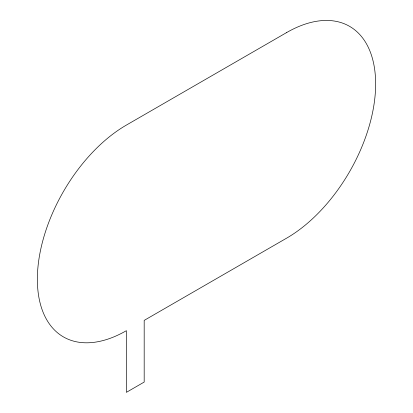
<?xml version="1.0" encoding="UTF-8"?>
<svg xmlns="http://www.w3.org/2000/svg" width="413" height="413" viewBox="0 0 413 413"><rect width="100%" height="100%" fill="white"/><g stroke="black" fill="none" stroke-linecap="round" stroke-linejoin="round"><path stroke-width="0.62" d="M286.617 32.575L126.383 125.087A125.893 72.688 -60 0 0 37.361 279.276A125.893 72.688 -60 0 0 126.383 330.674L126.383 392.35L144.183 382.071L144.183 320.395L286.617 238.162A125.893 72.688 -60 0 0 375.639 83.973A125.893 72.688 -60 0 0 286.617 32.575"/></g></svg>
